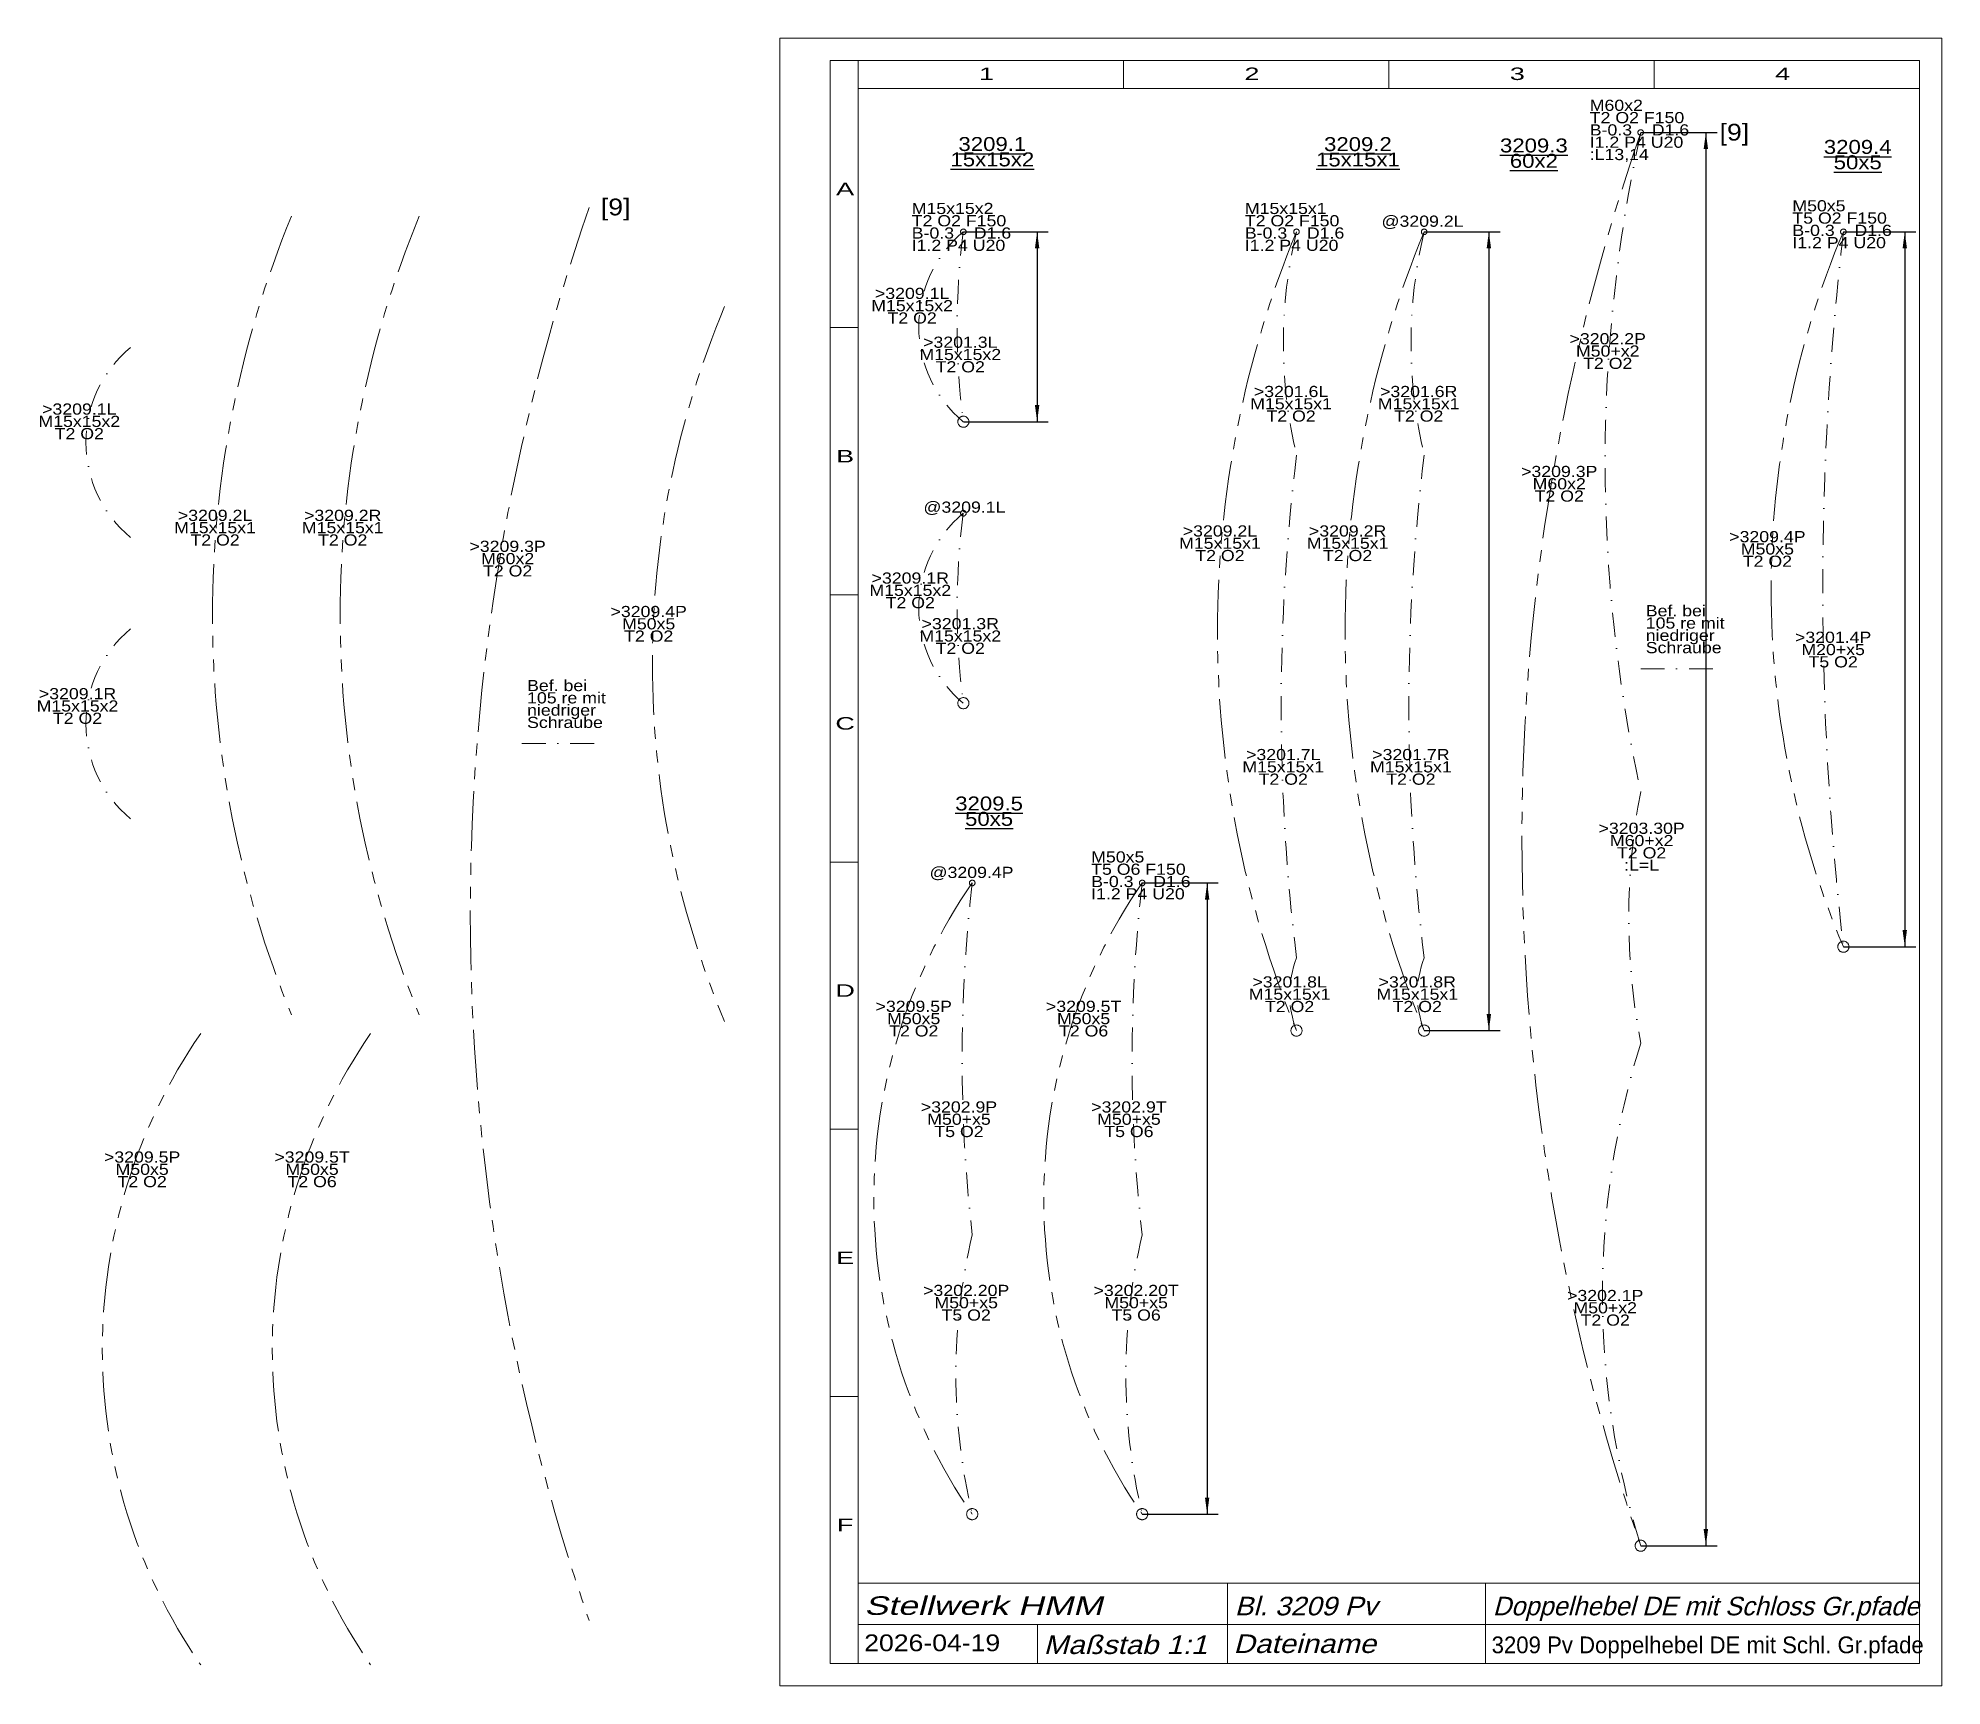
# Model space of a CAD drawing. Extents: x -132 to 209, y 1 to 296.
import ezdxf
from ezdxf.enums import TextEntityAlignment as Align

# ---------------------------------------------------------------- set-up
doc = ezdxf.new("R2010")
doc.units = 0
doc.header["$LTSCALE"] = 8.550984
for name, pattern in [('DASHDOT', [1, 0.5, -0.25, 0, -0.25]), ('DASHED', [0.75, 0.5, -0.25]), ('PHANTOM', [2.5, 1.25, -0.25, 0.25, -0.25, 0.25, -0.25])]:
    doc.linetypes.add(name, pattern=pattern)
for name, color, linetype, lineweight in [('3209_1L', 30, 'CONTINUOUS', 13), ('3209_1R', 14, 'CONTINUOUS', 13), ('3209_2L', 30, 'CONTINUOUS', 13), ('3209_2R', 14, 'CONTINUOUS', 13), ('3209_3P', 30, 'CONTINUOUS', 13), ('3209_4P', 30, 'CONTINUOUS', 13), ('3209_5P', 30, 'CONTINUOUS', 13), ('3209_5T', 15, 'CONTINUOUS', 13), ('3209___ DOPPELHEBEL DE MIT SCHLOSS GRUPPENPFADE', 6, 'DASHDOT', 0), ('BEMASSUNG', 7, 'CONTINUOUS', 25), ('BESCHRIFTUNG', 7, 'CONTINUOUS', 25), ('BESCHRIFTUNG0', 7, 'CONTINUOUS', 25), ('MASSGRENZEN', 172, 'CONTINUOUS', 25), ('MASSLINIEN', 172, 'CONTINUOUS', 25), ('MASSTEXTE', 212, 'CONTINUOUS', 25), ('STANDARD', 7, 'CONTINUOUS', 0)]:
    doc.layers.add(name, color=color, linetype=linetype, lineweight=lineweight)
doc.styles.add('Arial', font='arial.ttf')

# ---------------------------------------------------------------- blocks, each defined once
blk = doc.blocks.new('D402330368')
at = {"layer": 'MASSGRENZEN'}
for points in [[(47.05, 261.32), (47.44, 258.35), (46.65, 258.35)], [(47.05, 227.32), (46.65, 230.3), (47.44, 230.3)]]:
    blk.add_solid(points, dxfattribs=at)
at = {"layer": 'MASSLINIEN', "color": 172}
for p, q in [((33.84, 261.32), (49.05, 261.32)), ((47.05, 261.32), (47.05, 227.32)), ((33.84, 227.32), (49.05, 227.32))]:
    blk.add_line(p, q, dxfattribs=at)
blk = doc.blocks.new('D402330112')
at = {"layer": 'MASSGRENZEN'}
for points in [[(127.9, 261.32), (128.3, 258.35), (127.51, 258.35)], [(127.9, 118.32), (127.51, 121.3), (128.3, 121.3)]]:
    blk.add_solid(points, dxfattribs=at)
at = {"layer": 'MASSLINIEN', "color": 172}
for p, q in [((116.32, 261.32), (129.9, 261.32)), ((127.9, 261.32), (127.9, 118.32)), ((116.32, 118.32), (129.9, 118.32))]:
    blk.add_line(p, q, dxfattribs=at)
blk = doc.blocks.new('D402329856')
at = {"layer": 'MASSGRENZEN'}
for points in [[(202.35, 261.32), (202.74, 258.35), (201.96, 258.35)], [(202.35, 133.33), (201.96, 136.3), (202.74, 136.3)]]:
    blk.add_solid(points, dxfattribs=at)
at = {"layer": 'MASSLINIEN', "color": 172}
for p, q in [((191.36, 261.32), (204.35, 261.32)), ((202.35, 261.32), (202.35, 133.33)), ((191.36, 133.33), (204.35, 133.33))]:
    blk.add_line(p, q, dxfattribs=at)
blk = doc.blocks.new('D402329600')
at = {"layer": 'MASSGRENZEN'}
for points in [[(166.75, 279.1), (167.14, 276.12), (166.35, 276.12)], [(166.75, 26.1), (166.35, 29.07), (167.14, 29.07)]]:
    blk.add_solid(points, dxfattribs=at)
at = {"layer": 'MASSLINIEN', "color": 172}
for p, q in [((155.08, 279.1), (168.75, 279.1)), ((166.75, 279.1), (166.75, 26.1)), ((155.08, 26.1), (168.75, 26.1))]:
    blk.add_line(p, q, dxfattribs=at)
blk = doc.blocks.new('D402329344')
at = {"layer": 'MASSGRENZEN'}
for points in [[(77.48, 144.75), (77.87, 141.77), (77.09, 141.77)], [(77.48, 31.75), (77.09, 34.72), (77.87, 34.72)]]:
    blk.add_solid(points, dxfattribs=at)
at = {"layer": 'MASSLINIEN', "color": 172}
for p, q in [((65.85, 144.75), (79.48, 144.75)), ((77.48, 144.75), (77.48, 31.75)), ((65.85, 31.75), (79.48, 31.75))]:
    blk.add_line(p, q, dxfattribs=at)

msp = doc.modelspace()

# ---------------------------------------------------------------- linework, layer by layer
at = {"layer": '3209_1L', "linetype": 'PHANTOM'}
for centre, radius in [((33.84, 261.32), 0.5), ((33.84, 227.32), 1)]:
    msp.add_circle(centre, radius, dxfattribs=at)
at = {"layer": '3209_1L', "linetype": 'DASHDOT'}
msp.add_arc((164.27, 244.32), 131.54, 172.5742, 187.4258, dxfattribs=at)
at = {"layer": '3209_1R', "linetype": 'PHANTOM'}
for centre, radius in [((33.84, 210.93), 0.5), ((33.84, 176.93), 1)]:
    msp.add_circle(centre, radius, dxfattribs=at)
at = {"layer": '3209_1R', "linetype": 'DASHDOT'}
msp.add_arc((164.27, 193.93), 131.54, 172.5742, 187.4258, dxfattribs=at)
at = {"layer": '3209_2L', "linetype": 'PHANTOM'}
for centre, radius in [((93.47, 261.32), 0.5), ((93.47, 118.32), 1)]:
    msp.add_circle(centre, radius, dxfattribs=at)
at = {"layer": '3209_2L', "linetype": 'DASHDOT'}
for centre, radius, start, end in [((177.26, 241.33), 86.14, 166.5757, 193.4243), ((460.5, 176.33), 369.77, 173.0097, 186.9903), ((110.02, 124.82), 17.77, 158.5443, 201.4557)]:
    msp.add_arc(centre, radius, start, end, dxfattribs=at)
at = {"layer": '3209_2R', "linetype": 'PHANTOM'}
for centre, radius in [((116.32, 261.32), 0.5), ((116.32, 118.32), 1)]:
    msp.add_circle(centre, radius, dxfattribs=at)
at = {"layer": '3209_2R', "linetype": 'DASHDOT'}
for centre, radius, start, end in [((200.11, 241.33), 86.14, 166.5757, 193.4243), ((483.35, 176.33), 369.77, 173.0097, 186.9903), ((132.87, 124.82), 17.77, 158.5443, 201.4557)]:
    msp.add_arc(centre, radius, start, end, dxfattribs=at)
at = {"layer": '3209_3P', "linetype": 'PHANTOM'}
for centre, radius in [((155.08, 279.1), 0.5), ((155.08, 26.1), 1)]:
    msp.add_circle(centre, radius, dxfattribs=at)
at = {"layer": '3209_3P', "linetype": 'DASHDOT'}
for centre, radius, start, end in [((424.88, 220.09), 276.17, 167.664, 192.336), ((273.03, 138.59), 120.08, 169.2002, 190.7998), ((299.8, 71.09), 151.55, 162.7278, 197.2722)]:
    msp.add_arc(centre, radius, start, end, dxfattribs=at)
at = {"layer": '3209_4P', "linetype": 'PHANTOM'}
for centre, radius in [((191.36, 261.32), 0.5), ((191.36, 133.33), 1)]:
    msp.add_circle(centre, radius, dxfattribs=at)
at = {"layer": '3209_4P', "linetype": 'DASHDOT'}
msp.add_arc((744.92, 197.33), 557.25, 173.4058, 186.5953, dxfattribs=at)
at = {"layer": '3209_5P', "linetype": 'PHANTOM'}
for centre, radius in [((35.43, 144.75), 0.5), ((35.43, 31.75), 1)]:
    msp.add_circle(centre, radius, dxfattribs=at)
at = {"layer": '3209_5P', "linetype": 'DASHDOT'}
for centre, radius, start, end in [((308.68, 113.25), 275.06, 173.424, 186.576), ((140.74, 56.75), 108.23, 166.645, 193.355)]:
    msp.add_arc(centre, radius, start, end, dxfattribs=at)
at = {"layer": '3209_5T', "linetype": 'PHANTOM'}
for centre, radius in [((65.85, 144.75), 0.5), ((65.85, 31.75), 1)]:
    msp.add_circle(centre, radius, dxfattribs=at)
at = {"layer": '3209_5T', "linetype": 'DASHDOT'}
for centre, radius, start, end in [((339.1, 113.25), 275.06, 173.424, 186.576), ((171.16, 56.75), 108.23, 166.645, 193.355)]:
    msp.add_arc(centre, radius, start, end, dxfattribs=at)
at = {"layer": '3209___ DOPPELHEBEL DE MIT SCHLOSS GRUPPENPFADE'}
for p, q in [((155.08, 183.1), (169.48, 183.1)), ((-45.16, 169.7), (-30.76, 169.7))]:
    msp.add_line(p, q, dxfattribs=at)
at = {"layer": '3209___ DOPPELHEBEL DE MIT SCHLOSS GRUPPENPFADE', "linetype": 'PHANTOM'}
for centre, radius, start, end in [((520.63, 152.6), 386.81, 160.9114, 199.0886), ((87.2, 192.62), 187.76, 157.6156, 202.3844), ((110.06, 192.62), 187.76, 157.6156, 202.3844), ((332.4, 139.2), 386.81, 160.9114, 199.0886), ((267.08, 189.82), 187.76, 157.6156, 202.3844), ((289.93, 189.82), 187.76, 157.6156, 202.3844), ((343.22, 197.33), 164.8, 157.1491, 202.8521), ((142.98, 183.93), 164.8, 157.1491, 202.8521), ((117.26, 88.25), 99.44, 145.3776, 214.6224), ((147.68, 88.25), 99.44, 145.3776, 214.6224), ((-20.84, 61.27), 99.44, 145.3776, 214.6224), ((9.58, 61.27), 99.44, 145.3776, 214.6224)]:
    msp.add_arc(centre, radius, start, end, dxfattribs=at)
at = {"layer": '3209___ DOPPELHEBEL DE MIT SCHLOSS GRUPPENPFADE'}
for centre in [(47.97, 244.32), (-101.1, 223.62), (47.97, 193.93), (-101.1, 173.23)]:
    msp.add_arc(centre, 22.11, 129.7317, 230.2683, dxfattribs=at)
at = {"layer": 'STANDARD'}
for p, q in [((1, 1), (1, 296)), ((1, 296), (209, 296)), ((209, 296), (209, 1)), ((10, 5), (10, 292)), ((10, 292), (15, 292)), ((15, 292), (205, 292)), ((15, 287), (15, 292)), ((62.5, 292), (62.5, 287)), ((110, 292), (110, 287)), ((157.5, 292), (157.5, 287)), ((205, 292), (205, 287)), ((15, 287), (205, 287)), ((15, 5), (15, 287)), ((205, 287), (205, 5)), ((10, 244.17), (15, 244.17)), ((10, 196.33), (15, 196.33)), ((205, 182.12), (205, 5.12)), ((10, 148.5), (15, 148.5)), ((10, 100.67), (15, 100.67)), ((10, 52.83), (15, 52.83)), ((10, 5), (15, 5)), ((205, 5), (15, 5)), ((209, 1), (1, 1))]:
    msp.add_line(p, q, dxfattribs=at)
at = {"layer": 'STANDARD', "lineweight": 0}
for p, q in [((15, 19.4), (205, 19.4)), ((81.11, 19.4), (81.11, 5)), ((127.31, 19.4), (127.31, 5)), ((15, 12), (205, 12)), ((47.11, 12), (47.11, 5))]:
    msp.add_line(p, q, dxfattribs=at)

# ---------------------------------------------------------------- block references
at = {"layer": 'BEMASSUNG'}
for name in ['D402329600', 'D402330368', 'D402330112', 'D402329856', 'D402329344']:
    msp.add_blockref(name, (0, 0), dxfattribs=at)

# ---------------------------------------------------------------- texts
at = {"layer": '3209_1L', "char_height": 2, "line_spacing_factor": 0.66, "style": 'Arial'}
for s, insert, attachment_point in [('\\W1.135084;M15x15x2 \\PT2 O2 F150\\PB-0.3    D1.6\\PI1.2 P4 U20', (24.6, 257.87), 7), ('\\W1.135145;>3201.3L\\PM15x15x2\\PT2 O2', (33.29, 239.34), 5)]:
    msp.add_mtext(s, dxfattribs=dict(at, insert=insert, attachment_point=attachment_point))
at = {"layer": '3209_1R', "style": 'Arial', "width": 1.135129}
msp.add_text('@3209.1L', height=2, dxfattribs=at).set_placement((26.7, 211.03))
at = {"layer": '3209_1R', "insert": (33.29, 188.95), "char_height": 2, "attachment_point": 5, "line_spacing_factor": 0.66, "style": 'Arial'}
msp.add_mtext('\\W1.135111;>3201.3R\\PM15x15x2\\PT2 O2', dxfattribs=at)
at = {"layer": '3209_2L', "char_height": 2, "line_spacing_factor": 0.66, "style": 'Arial'}
for s, insert, attachment_point in [('\\W1.135085;M15x15x1\\PT2 O2 F150\\PB-0.3    D1.6\\PI1.2 P4 U20', (84.23, 257.87), 7), ('\\W1.135145;>3201.6L\\PM15x15x1\\PT2 O2', (92.5, 230.52), 5), ('\\W1.135145;>3201.7L\\PM15x15x1\\PT2 O2', (91.1, 165.52), 5), ('\\W1.135145;>3201.8L\\PM15x15x1\\PT2 O2', (92.24, 124.82), 5)]:
    msp.add_mtext(s, dxfattribs=dict(at, insert=insert, attachment_point=attachment_point))
at = {"layer": '3209_2R', "style": 'Arial', "width": 1.135129}
msp.add_text('@3209.2L', height=2, dxfattribs=at).set_placement((108.69, 262.22))
at = {"layer": '3209_2R', "char_height": 2, "attachment_point": 5, "line_spacing_factor": 0.66, "style": 'Arial'}
for s, insert in [('\\W1.135111;>3201.6R\\PM15x15x1\\PT2 O2', (115.35, 230.52)), ('\\W1.135110;>3201.7R\\PM15x15x1\\PT2 O2', (113.95, 165.52)), ('\\W1.135111;>3201.8R\\PM15x15x1\\PT2 O2', (115.09, 124.82))]:
    msp.add_mtext(s, dxfattribs=dict(at, insert=insert))
at = {"layer": '3209_3P', "char_height": 2, "line_spacing_factor": 0.66, "style": 'Arial'}
for s, insert, attachment_point in [('\\W1.135082;M60x2\\PT2 O2 F150\\PB-0.3    D1.6\\PI1.2 P4 U20\\P:L13,14', (145.96, 273.79), 7), ('\\W1.135110;>3202.2P\\PM50+x2\\PT2 O2', (149.18, 239.96), 5), ('\\W1.135114;>3203.30P\\PM60+x2\\PT2 O2\\P:L=L', (155.25, 151.24), 5), ('\\W1.135110;>3202.1P\\PM50+x2\\PT2 O2', (148.73, 68.68), 5)]:
    msp.add_mtext(s, dxfattribs=dict(at, insert=insert, attachment_point=attachment_point))
at = {"layer": '3209_4P', "char_height": 2, "line_spacing_factor": 0.66, "style": 'Arial'}
for s, insert, attachment_point in [('\\W1.135081;M50x5\\PT5 O2 F150\\PB-0.3    D1.6\\PI1.2 P4 U20', (182.23, 258.35), 7), ('\\W1.135110;>3201.4P\\PM20+x5\\PT5 O2', (189.53, 186.52), 5)]:
    msp.add_mtext(s, dxfattribs=dict(at, insert=insert, attachment_point=attachment_point))
at = {"layer": '3209_5P', "style": 'Arial', "width": 1.135097}
msp.add_text('@3209.4P', height=2, dxfattribs=at).set_placement((27.79, 145.64))
at = {"layer": '3209_5P', "char_height": 2, "attachment_point": 5, "line_spacing_factor": 0.66, "style": 'Arial'}
for s, insert in [('\\W1.135110;>3202.9P\\PM50+x5\\PT5 O2', (33.06, 102.44)), ('\\W1.135114;>3202.20P\\PM50+x5\\PT5 O2', (34.35, 69.59))]:
    msp.add_mtext(s, dxfattribs=dict(at, insert=insert))
at = {"layer": '3209_5T', "char_height": 2, "line_spacing_factor": 0.66, "style": 'Arial'}
for s, insert, attachment_point in [('\\W1.135081;M50x5\\PT5 O6 F150\\PB-0.3    D1.6\\PI1.2 P4 U20', (56.72, 141.78), 7), ('\\W1.135136;>3202.9T\\PM50+x5\\PT5 O6', (63.48, 102.44), 5), ('\\W1.135137;>3202.20T\\PM50+x5\\PT5 O6', (64.77, 69.59), 5)]:
    msp.add_mtext(s, dxfattribs=dict(at, insert=insert, attachment_point=attachment_point))
at = {"layer": '3209___ DOPPELHEBEL DE MIT SCHLOSS GRUPPENPFADE', "linetype": 'DASHED', "style": 'Arial', "width": 1.135107}
for p in [(169.21, 277.65), (-31.04, 264.26)]:
    msp.add_text('[9]', height=3, dxfattribs=at).set_placement(p)
at = {"layer": '3209___ DOPPELHEBEL DE MIT SCHLOSS GRUPPENPFADE', "char_height": 2, "attachment_point": 5, "line_spacing_factor": 0.66, "style": 'Arial'}
for s, insert in [('\\W1.135145;>3209.1L\\PM15x15x2\\PT2 O2', (24.67, 248.08)), ('\\W1.135145;>3209.1L\\PM15x15x2\\PT2 O2', (-124.4, 227.37)), ('\\W1.135110;>3209.3P\\PM60x2\\PT2 O2', (140.5, 216.2)), ('\\W1.135145;>3209.2L\\PM15x15x1\\PT2 O2', (-100.1, 208.34)), ('\\W1.135110;>3209.2R\\PM15x15x1\\PT2 O2', (-77.25, 208.34)), ('\\W1.135145;>3209.2L\\PM15x15x1\\PT2 O2', (79.77, 205.55)), ('\\W1.135110;>3209.2R\\PM15x15x1\\PT2 O2', (102.62, 205.55)), ('\\W1.135110;>3209.3P\\PM60x2\\PT2 O2', (-47.73, 202.8)), ('\\W1.135110;>3209.4P\\PM50x5\\PT2 O2', (177.76, 204.53)), ('\\W1.135110;>3209.1R\\PM15x15x2\\PT2 O2', (24.34, 197.12)), ('\\W1.135110;>3209.4P\\PM50x5\\PT2 O2', (-22.48, 191.13)), ('\\W1.135110;>3209.1R\\PM15x15x2\\PT2 O2', (-124.72, 176.42)), ('\\W1.135110;>3209.5P\\PM50x5\\PT2 O2', (24.96, 120.45)), ('\\W1.135136;>3209.5T\\PM50x5\\PT2 O6', (55.37, 120.45)), ('\\W1.135110;>3209.5P\\PM50x5\\PT2 O2', (-113.15, 93.47)), ('\\W1.135136;>3209.5T\\PM50x5\\PT2 O6', (-82.73, 93.47))]:
    msp.add_mtext(s, dxfattribs=dict(at, insert=insert))
at = {"layer": '3209___ DOPPELHEBEL DE MIT SCHLOSS GRUPPENPFADE', "linetype": 'DASHED', "char_height": 2, "attachment_point": 7, "line_spacing_factor": 0.66, "style": 'Arial'}
for insert in [(155.99, 185.85), (-44.25, 172.46)]:
    msp.add_mtext('\\W1.135062;Bef. bei\\P105 re mit\\Pniedriger\\PSchraube', dxfattribs=dict(at, insert=insert))
at = {"layer": 'BESCHRIFTUNG', "char_height": 2.5, "attachment_point": 5, "line_spacing_factor": 0.66, "style": 'Arial'}
for s, insert in [('\\W1.135138;\\L3209.1\\P15x15x2', (39.03, 275.64)), ('\\W1.135138;\\L3209.2\\P15x15x1', (104.47, 275.62)), ('\\W1.135138;\\L3209.3\\P60x2', (135.96, 275.38)), ('\\W1.135138;\\L3209.4\\P50x5', (193.93, 275.12)), ('\\W1.135138;\\L3209.5\\P50x5', (38.45, 157.58))]:
    msp.add_mtext(s, dxfattribs=dict(at, insert=insert))
at = {"layer": 'BESCHRIFTUNG0', "style": 'Arial', "oblique": 15}
for s, width, p in [('Stellwerk HMM', 1.365378, (16.1, 17.04)), ('Bl. 3209 Pv', 1.072839, (82.42, 16.96)), ('Doppelhebel DE mit Schloss Gr.pfade', 0.975314, (128.62, 16.96)), ('Dateiname', 1.135074, (82.2, 10.22)), ('Maßstab 1:1', 1.134935, (48.21, 10.04))]:
    msp.add_text(s, height=3.325, dxfattribs=dict(at, width=width)).set_placement(p, align=Align.TOP_LEFT)
at = {"layer": 'BESCHRIFTUNG0', "style": 'Arial'}
for s, width, p in [('2026-04-19', 1.135137, (16.1, 10.22)), ('3209 Pv Doppelhebel DE mit Schl. Gr.pfade', 0.945973, (128.4, 9.85))]:
    msp.add_text(s, height=3, dxfattribs=dict(at, width=width)).set_placement(p, align=Align.TOP_LEFT)
at = {"layer": 'STANDARD', "style": 'Arial'}
for s, width, p in [('1', 1.547923, (38, 290.72)), ('2', 1.547922, (85.5, 290.72)), ('3', 1.547923, (133, 290.72)), ('4', 1.547923, (180.5, 290.72)), ('A', 1.547987, (12.68, 270.1)), ('B', 1.547987, (12.68, 222.26)), ('C', 1.548103, (12.68, 174.43)), ('D', 1.548104, (12.68, 126.6)), ('E', 1.547987, (12.68, 78.76)), ('F', 1.547769, (12.68, 30.93))]:
    msp.add_text(s, height=2.23, dxfattribs=dict(at, width=width)).set_placement(p, align=Align.TOP_CENTER)

doc.saveas('drawing.dxf')
